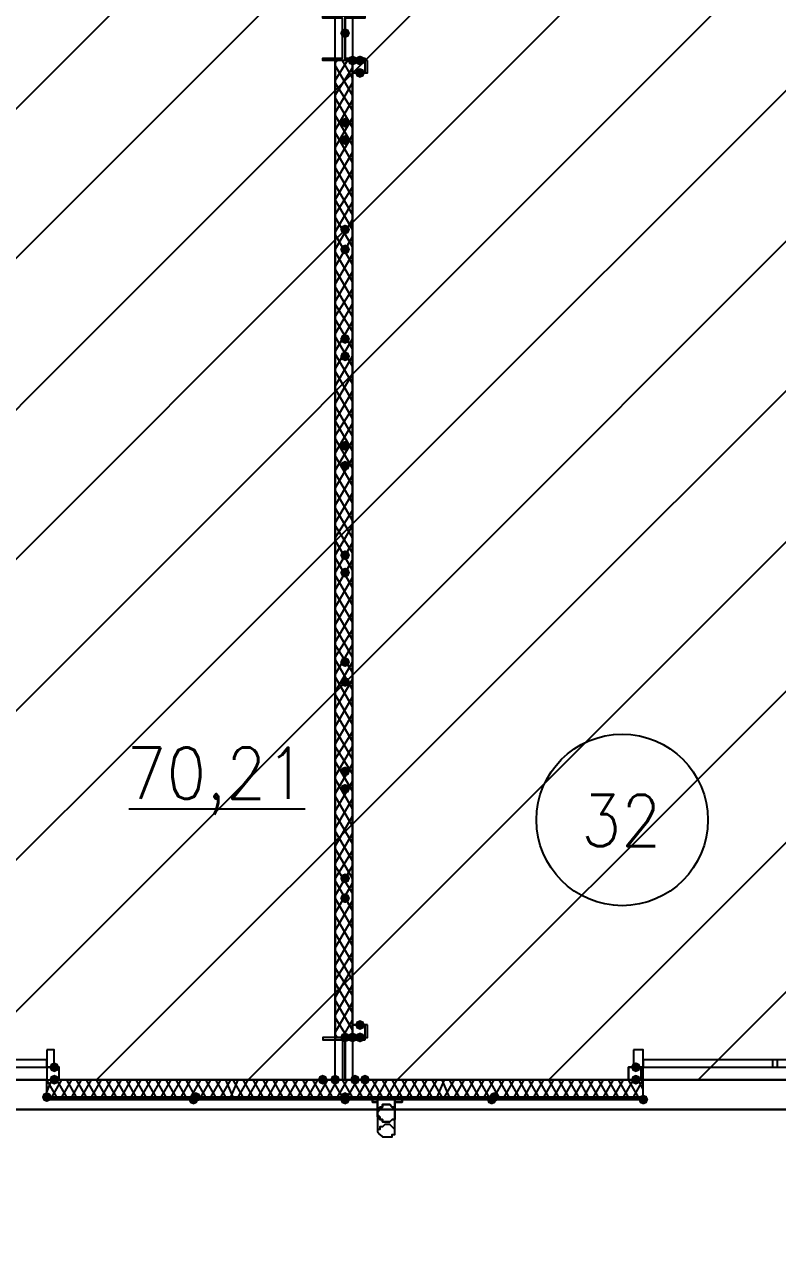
# Model space of a CAD drawing. Header units: millimetres. Extents: x 0 to 420, y 0 to 297.
# Drawn here: x 303.49 to 316.31, y 115.59 to 136.42 of the extents above; entities that cross this region are included whole.
import ezdxf

# ---------------------------------------------------------------- set-up
doc = ezdxf.new("R2010")
doc.units = ezdxf.units.MM
doc.layers.get('0').update_dxf_attribs({"linetype": 'CONTINUOUS'})
doc.styles.get("Standard").update_dxf_attribs({"font": 'STANDARD'})

msp = doc.modelspace()

# ---------------------------------------------------------------- hatches: boundary and pattern name
at = {"true_color": 0x000007}
for points in [[(309.033333, 136.271), (309.008462, 136.211204), (308.948667, 136.186333), (308.888871, 136.211204), (308.864, 136.271), (308.888871, 136.330796), (308.948667, 136.355667), (309.008462, 136.330796)], [(309.160333, 135.805333), (309.135463, 135.745537), (309.075667, 135.720667), (309.015871, 135.745537), (308.991, 135.805333), (309.015871, 135.865129), (309.075667, 135.89), (309.135462, 135.865129)], [(309.287333, 135.805333), (309.262462, 135.745537), (309.202667, 135.720667), (309.142871, 135.745537), (309.118, 135.805333), (309.142871, 135.865129), (309.202667, 135.89), (309.262462, 135.865129)], [(309.287333, 135.593667), (309.262462, 135.533871), (309.202667, 135.509), (309.142871, 135.533871), (309.118, 135.593667), (309.142871, 135.653462), (309.202667, 135.678333), (309.262462, 135.653463)], [(309.033333, 134.747), (309.008462, 134.687204), (308.948667, 134.662333), (308.888871, 134.687204), (308.864, 134.747), (308.888871, 134.806796), (308.948667, 134.831667), (309.008462, 134.806796)], [(309.033333, 134.450667), (309.008462, 134.390871), (308.948667, 134.366), (308.888871, 134.390871), (308.864, 134.450667), (308.888871, 134.510462), (308.948667, 134.535333), (309.008462, 134.510463)], [(309.033333, 132.926667), (309.008462, 132.866871), (308.948667, 132.842), (308.888871, 132.866871), (308.864, 132.926667), (308.888871, 132.986462), (308.948667, 133.011333), (309.008462, 132.986463)], [(309.033333, 132.588), (309.008462, 132.528204), (308.948667, 132.503333), (308.888871, 132.528204), (308.864, 132.588), (308.888871, 132.647796), (308.948667, 132.672667), (309.008462, 132.647796)], [(309.033333, 131.064), (309.008462, 131.004204), (308.948667, 130.979333), (308.888871, 131.004204), (308.864, 131.064), (308.888871, 131.123796), (308.948667, 131.148667), (309.008462, 131.123796)], [(309.033333, 130.767667), (309.008462, 130.707871), (308.948667, 130.683), (308.888871, 130.707871), (308.864, 130.767667), (308.888871, 130.827462), (308.948667, 130.852333), (309.008462, 130.827463)], [(309.033333, 129.243667), (309.008462, 129.183871), (308.948667, 129.159), (308.888871, 129.183871), (308.864, 129.243667), (308.888871, 129.303462), (308.948667, 129.328333), (309.008462, 129.303463)], [(309.033333, 128.905), (309.008462, 128.845204), (308.948667, 128.820333), (308.888871, 128.845204), (308.864, 128.905), (308.888871, 128.964796), (308.948667, 128.989667), (309.008462, 128.964796)], [(309.033333, 127.381), (309.008462, 127.321204), (308.948667, 127.296333), (308.888871, 127.321204), (308.864, 127.381), (308.888871, 127.440796), (308.948667, 127.465667), (309.008462, 127.440796)], [(309.033333, 127.084667), (309.008462, 127.024871), (308.948667, 127), (308.888871, 127.024871), (308.864, 127.084667), (308.888871, 127.144462), (308.948667, 127.169333), (309.008462, 127.144463)], [(309.033333, 125.560667), (309.008462, 125.500871), (308.948667, 125.476), (308.888871, 125.500871), (308.864, 125.560667), (308.888871, 125.620462), (308.948667, 125.645333), (309.008462, 125.620463)], [(309.033333, 125.222), (309.008462, 125.162204), (308.948667, 125.137333), (308.888871, 125.162204), (308.864, 125.222), (308.888871, 125.281796), (308.948667, 125.306667), (309.008462, 125.281796)], [(309.033333, 123.698), (309.008462, 123.638204), (308.948667, 123.613333), (308.888871, 123.638204), (308.864, 123.698), (308.888871, 123.757796), (308.948667, 123.782667), (309.008462, 123.757796)], [(309.033333, 123.401667), (309.008462, 123.341871), (308.948667, 123.317), (308.888871, 123.341871), (308.864, 123.401667), (308.888871, 123.461462), (308.948667, 123.486333), (309.008462, 123.461463)], [(309.033333, 121.877667), (309.008462, 121.817871), (308.948667, 121.793), (308.888871, 121.817871), (308.864, 121.877667), (308.888871, 121.937462), (308.948667, 121.962333), (309.008462, 121.937463)], [(309.033333, 121.539), (309.008462, 121.479204), (308.948667, 121.454333), (308.888871, 121.479204), (308.864, 121.539), (308.888871, 121.598796), (308.948667, 121.623667), (309.008462, 121.598796)], [(309.287333, 119.38), (309.262462, 119.320204), (309.202667, 119.295333), (309.142871, 119.320204), (309.118, 119.38), (309.142871, 119.439796), (309.202667, 119.464667), (309.262462, 119.439796)], [(309.033333, 119.168333), (309.008462, 119.108538), (308.948667, 119.083667), (308.888871, 119.108538), (308.864, 119.168333), (308.888871, 119.228129), (308.948667, 119.253), (309.008462, 119.228129)], [(309.033333, 119.168333), (309.008462, 119.108538), (308.948667, 119.083667), (308.888871, 119.108538), (308.864, 119.168333), (308.888871, 119.228129), (308.948667, 119.253), (309.008462, 119.228129)], [(309.160333, 119.168333), (309.135463, 119.108538), (309.075667, 119.083667), (309.015871, 119.108538), (308.991, 119.168333), (309.015871, 119.228129), (309.075667, 119.253), (309.135462, 119.228129)], [(309.287333, 119.168333), (309.262462, 119.108538), (309.202667, 119.083667), (309.142871, 119.108538), (309.118, 119.168333), (309.142871, 119.228129), (309.202667, 119.253), (309.262462, 119.228129)], [(304.080333, 118.660333), (304.055462, 118.600538), (303.995667, 118.575667), (303.935871, 118.600538), (303.911, 118.660333), (303.935871, 118.720129), (303.995667, 118.745), (304.055462, 118.720129)], [(313.986333, 118.660333), (313.961462, 118.600538), (313.901667, 118.575667), (313.841871, 118.600538), (313.817, 118.660333), (313.841871, 118.720129), (313.901667, 118.745), (313.961462, 118.720129)], [(304.080333, 118.448667), (304.055462, 118.388871), (303.995667, 118.364), (303.935871, 118.388871), (303.911, 118.448667), (303.935871, 118.508462), (303.995667, 118.533333), (304.055462, 118.508463)], [(308.652333, 118.448667), (308.627462, 118.388871), (308.567667, 118.364), (308.507871, 118.388871), (308.483, 118.448667), (308.507871, 118.508462), (308.567667, 118.533333), (308.627462, 118.508463)], [(308.864, 118.448667), (308.839129, 118.388871), (308.779333, 118.364), (308.719538, 118.388871), (308.694667, 118.448667), (308.719537, 118.508462), (308.779333, 118.533333), (308.839129, 118.508463)], [(309.202667, 118.448667), (309.177796, 118.388871), (309.118, 118.364), (309.058204, 118.388871), (309.033333, 118.448667), (309.058204, 118.508462), (309.118, 118.533333), (309.177796, 118.508463)], [(309.372, 118.448667), (309.347129, 118.388871), (309.287333, 118.364), (309.227538, 118.388871), (309.202667, 118.448667), (309.227537, 118.508462), (309.287333, 118.533333), (309.347129, 118.508463)], [(313.986333, 118.448667), (313.961462, 118.388871), (313.901667, 118.364), (313.841871, 118.388871), (313.817, 118.448667), (313.841871, 118.508462), (313.901667, 118.533333), (313.961462, 118.508463)]]:
    msp.add_hatch(color=0, dxfattribs=at).paths.add_polyline_path(points, flags=0)
at = {"true_color": 0x0000fe}
for points in [[(303.953333, 118.152333), (303.928463, 118.092537), (303.868667, 118.067667), (303.808871, 118.092537), (303.784, 118.152333), (303.808871, 118.212129), (303.868667, 118.237), (303.928462, 118.212129)], [(306.451, 118.11), (306.426129, 118.050204), (306.366333, 118.025333), (306.306537, 118.050204), (306.281667, 118.11), (306.306537, 118.169796), (306.366333, 118.194667), (306.426129, 118.169796)], [(306.493333, 118.152333), (306.468462, 118.092537), (306.408667, 118.067667), (306.348871, 118.092537), (306.324, 118.152333), (306.348871, 118.212129), (306.408667, 118.237), (306.468462, 118.212129)], [(309.033333, 118.152333), (309.008462, 118.092537), (308.948667, 118.067667), (308.888871, 118.092537), (308.864, 118.152333), (308.888871, 118.212129), (308.948667, 118.237), (309.008462, 118.212129)], [(309.033333, 118.152333), (309.008462, 118.092537), (308.948667, 118.067667), (308.888871, 118.092537), (308.864, 118.152333), (308.888871, 118.212129), (308.948667, 118.237), (309.008462, 118.212129)], [(309.033333, 118.11), (309.008462, 118.050204), (308.948667, 118.025333), (308.888871, 118.050204), (308.864, 118.11), (308.888871, 118.169796), (308.948667, 118.194667), (309.008462, 118.169796)], [(309.033333, 118.11), (309.008462, 118.050204), (308.948667, 118.025333), (308.888871, 118.050204), (308.864, 118.11), (308.888871, 118.169796), (308.948667, 118.194667), (309.008462, 118.169796)], [(311.531, 118.11), (311.506129, 118.050204), (311.446333, 118.025333), (311.386538, 118.050204), (311.361667, 118.11), (311.386537, 118.169796), (311.446333, 118.194667), (311.506129, 118.169796)], [(311.573333, 118.152333), (311.548463, 118.092537), (311.488667, 118.067667), (311.428871, 118.092537), (311.404, 118.152333), (311.428871, 118.212129), (311.488667, 118.237), (311.548462, 118.212129)], [(314.113333, 118.11), (314.088462, 118.050204), (314.028667, 118.025333), (313.968871, 118.050204), (313.944, 118.11), (313.968871, 118.169796), (314.028667, 118.194667), (314.088462, 118.169796)]]:
    msp.add_hatch(color=0, dxfattribs=at).paths.add_polyline_path(points, flags=0)
at = {"true_color": 0x000007}
h = msp.add_hatch(color=0, dxfattribs=at)
h.paths.add_polyline_path([(308.948667, 118.152333), (303.868667, 118.152333), (308.948667, 118.11)], flags=0)
h.paths.add_polyline_path([(303.868667, 118.152333), (308.948667, 118.11), (303.868667, 118.11)], flags=0)
h = msp.add_hatch(color=0, dxfattribs=at)
h.paths.add_polyline_path([(314.028667, 118.152333), (308.948667, 118.152333), (314.028667, 118.11)], flags=0)
h.paths.add_polyline_path([(308.948667, 118.152333), (314.028667, 118.11), (308.948667, 118.11)], flags=0)

# ---------------------------------------------------------------- linework, layer by layer
at = {"color": 0, "true_color": 0x000007}
for points in [[(105.156, 117.940667), (390.990667, 117.940667), (390.990667, 235.627333), (105.156, 235.627333)], [(291.676667, 118.448667), (308.779333, 118.448667), (308.779333, 152.908), (308.567667, 152.908), (295.402, 152.908), (291.676667, 152.908)], [(309.075667, 152.908), (309.075667, 118.448667), (326.178333, 118.448667), (326.178333, 152.908), (325.966667, 152.908), (312.758667, 152.908)], [(309.287333, 135.805333), (308.567667, 135.805333), (308.567667, 135.847667), (308.906333, 135.847667), (308.906333, 136.525), (308.567667, 136.525), (308.567667, 136.567333), (309.287333, 136.567333), (309.287333, 136.525), (308.948667, 136.525), (308.948667, 135.847667), (309.287333, 135.847667)], [(308.779333, 135.805333), (308.779333, 119.168333), (309.075667, 119.168333), (309.075667, 135.805333)], [(309.329667, 135.805333), (309.075667, 135.805333), (309.075667, 135.593667), (309.329667, 135.593667)], [(309.287333, 135.805333), (309.287333, 135.593667), (309.075667, 135.593667), (309.075667, 135.805333)], [(309.329667, 119.38), (309.075667, 119.38), (309.075667, 119.168333), (309.329667, 119.168333)], [(309.287333, 119.38), (309.287333, 119.168333), (309.075667, 119.168333), (309.075667, 119.38)], [(309.287333, 119.168333), (308.567667, 119.168333), (308.567667, 119.126), (308.906333, 119.126), (308.906333, 118.448667), (308.567667, 118.448667), (309.287333, 118.448667), (308.948667, 118.448667), (308.948667, 119.126), (309.287333, 119.126)], [(303.868667, 118.956667), (303.868667, 118.660333), (303.995667, 118.660333), (303.995667, 118.956667)], [(313.859333, 118.956667), (313.859333, 118.660333), (314.028667, 118.660333), (314.028667, 118.956667)], [(296.629667, 118.660333), (303.868667, 118.660333), (303.868667, 118.787333), (296.629667, 118.787333)], [(314.028667, 118.660333), (321.267667, 118.660333), (321.267667, 118.787333), (314.028667, 118.787333)], [(316.23, 118.660333), (316.314667, 118.660333), (316.314667, 118.787333), (316.23, 118.787333)], [(304.080333, 118.660333), (303.868667, 118.660333), (303.868667, 118.448667), (304.080333, 118.448667), (304.080333, 118.660333), (303.868667, 118.660333), (303.868667, 118.448667), (304.080333, 118.448667)], [(314.028667, 118.660333), (313.774667, 118.660333), (313.774667, 118.448667), (314.028667, 118.448667)], [(313.986333, 118.660333), (313.986333, 118.448667), (313.774667, 118.448667), (313.774667, 118.660333)], [(308.948667, 118.152333), (303.868667, 118.152333), (308.948667, 118.11)], [(303.868667, 118.152333), (308.948667, 118.11), (303.868667, 118.11)], [(303.868667, 118.11), (308.948667, 118.11), (308.948667, 118.152333), (303.868667, 118.152333)], [(303.868667, 118.11), (308.948667, 118.11), (308.948667, 118.152333), (303.868667, 118.152333)], [(314.028667, 118.152333), (308.948667, 118.152333), (314.028667, 118.11)], [(308.948667, 118.152333), (314.028667, 118.11), (308.948667, 118.11)], [(314.028667, 118.152333), (308.948667, 118.152333), (308.948667, 118.11), (314.028667, 118.11)], [(314.028667, 118.152333), (308.948667, 118.152333), (308.948667, 118.11), (314.028667, 118.11)], [(309.414333, 118.11), (309.414333, 118.067667), (309.499, 118.067667), (309.499, 117.856), (309.499, 117.813667), (309.541333, 117.813667), (309.541333, 117.771333), (309.583667, 117.771333), (309.583667, 117.729), (309.626, 117.729), (309.668333, 117.729), (309.710667, 117.729), (309.753, 117.771333), (309.795333, 117.771333), (309.795333, 117.813667), (309.795333, 117.856), (309.795333, 118.067667), (309.922333, 118.067667), (309.922333, 118.11), (309.795333, 118.11), (309.795333, 117.856), (309.795333, 117.813667), (309.795333, 117.771333), (309.753, 117.771333), (309.710667, 117.729), (309.668333, 117.729), (309.626, 117.729), (309.583667, 117.729), (309.583667, 117.771333), (309.541333, 117.771333), (309.541333, 117.813667), (309.499, 117.856), (309.499, 118.11), (309.414333, 118.11), (309.414333, 118.067667), (309.499, 118.067667), (309.499, 117.856), (309.499, 117.813667), (309.541333, 117.813667), (309.541333, 117.771333), (309.583667, 117.771333), (309.583667, 117.729), (309.626, 117.729), (309.668333, 117.729), (309.710667, 117.729), (309.753, 117.771333), (309.795333, 117.771333), (309.795333, 117.813667), (309.795333, 117.856), (309.795333, 118.067667), (309.922333, 118.067667), (309.922333, 118.11), (309.795333, 118.11), (309.795333, 117.856), (309.795333, 117.813667), (309.795333, 117.771333), (309.753, 117.771333), (309.710667, 117.729), (309.668333, 117.729), (309.626, 117.729), (309.583667, 117.729), (309.583667, 117.771333), (309.541333, 117.771333), (309.541333, 117.813667), (309.499, 117.856), (309.499, 118.11), (309.414333, 118.11), (309.499, 118.11), (309.499, 117.856), (309.541333, 117.813667), (309.541333, 117.771333), (309.583667, 117.771333), (309.583667, 117.729), (309.626, 117.729), (309.668333, 117.729), (309.710667, 117.729), (309.753, 117.771333), (309.795333, 117.771333), (309.795333, 117.813667), (309.795333, 117.856), (309.795333, 118.11), (309.922333, 118.11), (309.922333, 118.067667), (309.795333, 118.067667), (309.795333, 117.856), (309.795333, 117.813667), (309.795333, 117.771333), (309.753, 117.771333), (309.710667, 117.729), (309.668333, 117.729), (309.626, 117.729), (309.583667, 117.729), (309.583667, 117.771333), (309.541333, 117.771333), (309.541333, 117.813667), (309.499, 117.813667), (309.499, 117.856), (309.499, 118.067667), (309.414333, 118.067667)], [(117.263333, 109.304667), (378.883333, 109.304667), (378.883333, 117.940667), (117.263333, 117.940667)], [(309.499, 117.856), (309.499, 117.898333), (309.541333, 117.940667), (309.541333, 117.983), (309.583667, 117.983), (309.583667, 118.025333), (309.626, 118.025333), (309.668333, 118.025333), (309.710667, 118.025333), (309.753, 117.983), (309.795333, 117.983), (309.795333, 117.940667), (309.795333, 117.898333), (309.795333, 117.856), (309.795333, 117.813667), (309.795333, 117.771333), (309.753, 117.771333), (309.710667, 117.729), (309.668333, 117.729), (309.626, 117.729), (309.583667, 117.729), (309.583667, 117.771333), (309.541333, 117.771333), (309.541333, 117.813667), (309.499, 117.856), (309.541333, 117.813667), (309.541333, 117.771333), (309.583667, 117.771333), (309.583667, 117.729), (309.626, 117.729), (309.668333, 117.729), (309.710667, 117.729), (309.753, 117.771333), (309.795333, 117.771333), (309.795333, 117.813667), (309.795333, 117.856), (309.795333, 117.898333), (309.795333, 117.940667), (309.795333, 117.983), (309.753, 117.983), (309.710667, 118.025333), (309.668333, 118.025333), (309.626, 118.025333), (309.583667, 118.025333), (309.583667, 117.983), (309.541333, 117.983), (309.541333, 117.940667), (309.499, 117.898333)], [(309.795333, 117.856), (309.795333, 117.898333), (309.795333, 117.940667), (309.795333, 117.983), (309.753, 117.983), (309.710667, 118.025333), (309.668333, 118.025333), (309.626, 118.025333), (309.583667, 118.025333), (309.583667, 117.983), (309.541333, 117.983), (309.541333, 117.940667), (309.499, 117.898333), (309.499, 117.856), (309.541333, 117.813667), (309.541333, 117.771333), (309.583667, 117.771333), (309.583667, 117.729), (309.626, 117.729), (309.668333, 117.729), (309.710667, 117.729), (309.753, 117.771333), (309.795333, 117.771333), (309.795333, 117.813667)], [(309.499, 117.559667), (309.541333, 117.517333), (309.583667, 117.475), (309.626, 117.475), (309.668333, 117.475), (309.710667, 117.475), (309.753, 117.475), (309.753, 117.517333), (309.795333, 117.517333), (309.795333, 117.559667), (309.795333, 117.602), (309.753, 117.644333), (309.710667, 117.686667), (309.668333, 117.686667), (309.626, 117.686667), (309.583667, 117.644333), (309.541333, 117.644333), (309.541333, 117.602), (309.499, 117.602)]]:
    msp.add_lwpolyline(points, close=True, dxfattribs=at)
at = {"color": 0, "true_color": 0x000004}
for points in [[(286.808334, 118.448666), (332.74, 164.380333)], [(289.348334, 118.448666), (335.28, 164.380333)], [(291.930667, 118.448666), (337.862334, 164.380333)], [(294.470667, 118.448666), (340.402334, 164.380333)], [(297.053, 118.448666), (342.984667, 164.380333)], [(299.593, 118.448666), (345.567, 164.380333)], [(302.175334, 118.448666), (348.107, 164.380333)], [(304.715334, 118.448666), (350.689334, 164.380333)], [(307.297667, 118.448666), (353.229334, 164.380333)], [(309.837667, 118.448666), (355.811667, 164.380333)], [(312.42, 118.448666), (358.351667, 164.380333)], [(314.96, 118.448666), (360.934, 164.380333)]]:
    msp.add_lwpolyline(points, dxfattribs=at)
at = {"color": 0, "true_color": 0x000007}
for points in [[(308.948667, 135.805333), (308.948667, 136.567333)], [(308.567667, 135.805333), (308.567667, 135.847667)], [(308.779333, 135.805333), (308.779333, 135.847667)], [(309.118, 135.805333), (309.118, 135.847667)], [(309.287333, 135.805333), (309.287333, 135.847667)], [(308.779333, 135.763), (308.821667, 135.805333)], [(308.779333, 135.466667), (308.991, 135.805333)], [(309.075667, 135.212667), (308.779333, 135.720667)], [(308.779333, 135.212667), (309.075667, 135.678333)], [(309.075667, 135.509), (308.906333, 135.805333)], [(308.779333, 134.916333), (309.075667, 135.424333)], [(309.075667, 134.958667), (308.779333, 135.424333)], [(309.075667, 134.662333), (308.779333, 135.170333)], [(308.779333, 134.62), (309.075667, 135.128)], [(309.075667, 134.366), (308.779333, 134.874)], [(308.779333, 134.323667), (309.075667, 134.831667)], [(309.075667, 134.069667), (308.779333, 134.577667)], [(308.779333, 134.027333), (309.075667, 134.535333)], [(309.075667, 133.773333), (308.779333, 134.281333)], [(308.779333, 133.731), (309.075667, 134.239)], [(309.075667, 133.477), (308.779333, 133.985)], [(308.779333, 133.434667), (309.075667, 133.942667)], [(309.075667, 133.180667), (308.779333, 133.688667)], [(308.779333, 133.180667), (309.075667, 133.646333)], [(309.075667, 132.926667), (308.779333, 133.434667)], [(308.779333, 132.884333), (309.075667, 133.392333)], [(309.075667, 132.630333), (308.779333, 133.138333)], [(308.779333, 132.588), (309.075667, 133.096)], [(309.075667, 132.334), (308.779333, 132.842)], [(308.779333, 132.291667), (309.075667, 132.799667)], [(309.075667, 132.037667), (308.779333, 132.545667)], [(308.779333, 131.995333), (309.075667, 132.503333)], [(309.075667, 131.741333), (308.779333, 132.249333)], [(308.779333, 131.699), (309.075667, 132.207)], [(309.075667, 131.445), (308.779333, 131.953)], [(308.779333, 131.445), (309.075667, 131.910667)], [(308.779333, 131.148667), (309.075667, 131.656667)], [(309.075667, 131.191), (308.779333, 131.656667)], [(309.075667, 130.894667), (308.779333, 131.402667)], [(308.779333, 130.852333), (309.075667, 131.360333)], [(309.075667, 130.598333), (308.779333, 131.106333)], [(308.779333, 130.556), (309.075667, 131.064)], [(309.075667, 130.302), (308.779333, 130.81)], [(308.779333, 130.259667), (309.075667, 130.767667)], [(309.075667, 130.005667), (308.779333, 130.513667)], [(308.779333, 129.963333), (309.075667, 130.471333)], [(309.075667, 129.709333), (308.779333, 130.217333)], [(308.779333, 129.667), (309.075667, 130.175)], [(309.075667, 129.413), (308.779333, 129.921)], [(308.779333, 129.413), (309.075667, 129.878667)], [(309.075667, 129.159), (308.779333, 129.667)], [(308.779333, 129.116667), (309.075667, 129.624667)], [(309.075667, 128.862667), (308.779333, 129.370667)], [(308.779333, 128.820333), (309.075667, 129.328333)], [(309.075667, 128.566333), (308.779333, 129.074333)], [(308.779333, 128.524), (309.075667, 129.032)], [(309.075667, 128.27), (308.779333, 128.778)], [(308.779333, 128.227667), (309.075667, 128.735667)], [(309.075667, 127.973667), (308.779333, 128.481667)], [(308.779333, 127.931333), (309.075667, 128.439333)], [(309.075667, 127.677333), (308.779333, 128.185333)], [(308.779333, 127.677333), (309.075667, 128.143)], [(308.779333, 127.381), (309.075667, 127.889)], [(309.075667, 127.423333), (308.779333, 127.889)], [(309.075667, 127.127), (308.779333, 127.635)], [(308.779333, 127.084667), (309.075667, 127.592667)], [(309.075667, 126.830667), (308.779333, 127.338667)], [(308.779333, 126.788333), (309.075667, 127.296333)], [(309.075667, 126.534333), (308.779333, 127.042333)], [(308.779333, 126.492), (309.075667, 127)], [(309.075667, 126.238), (308.779333, 126.746)], [(308.779333, 126.195667), (309.075667, 126.703667)], [(309.075667, 125.941667), (308.779333, 126.449667)], [(308.779333, 125.899333), (309.075667, 126.407333)], [(309.075667, 125.645333), (308.779333, 126.153333)], [(308.779333, 125.645333), (309.075667, 126.111)], [(308.779333, 125.349), (309.075667, 125.857)], [(309.075667, 125.391333), (308.779333, 125.857)], [(309.075667, 125.095), (308.779333, 125.603)], [(308.779333, 125.052667), (309.075667, 125.560667)], [(309.075667, 124.798667), (308.779333, 125.306667)], [(308.779333, 124.756333), (309.075667, 125.264333)], [(309.075667, 124.502333), (308.779333, 125.010333)], [(308.779333, 124.46), (309.075667, 124.968)], [(309.075667, 124.206), (308.779333, 124.714)], [(308.779333, 124.163667), (309.075667, 124.671667)], [(309.075667, 123.909667), (308.779333, 124.417667)], [(308.779333, 123.909667), (309.075667, 124.375333)], [(308.779333, 123.613333), (309.075667, 124.121333)], [(309.075667, 123.655667), (308.779333, 124.121333)], [(309.075667, 123.359333), (308.779333, 123.867333)], [(308.779333, 123.317), (309.075667, 123.825)], [(309.075667, 123.063), (308.779333, 123.571)], [(308.779333, 123.020667), (309.075667, 123.528667)], [(309.075667, 122.766667), (308.779333, 123.274667)], [(308.779333, 122.724333), (309.075667, 123.232333)], [(305.265667, 123.063), (308.271333, 123.063)], [(309.075667, 122.470333), (308.779333, 122.978333)], [(308.779333, 122.428), (309.075667, 122.936)], [(309.075667, 122.174), (308.779333, 122.682)], [(308.779333, 122.131667), (309.075667, 122.639667)], [(309.075667, 121.877667), (308.779333, 122.385667)], [(308.779333, 121.877667), (309.075667, 122.343333)], [(308.779333, 121.581333), (309.075667, 122.089333)], [(309.075667, 121.623667), (308.779333, 122.089333)], [(309.075667, 121.327333), (308.779333, 121.835333)], [(308.779333, 121.285), (309.075667, 121.793)], [(309.075667, 121.031), (308.779333, 121.539)], [(308.779333, 120.988667), (309.075667, 121.496667)], [(309.075667, 120.734667), (308.779333, 121.242667)], [(308.779333, 120.692333), (309.075667, 121.200333)], [(309.075667, 120.438333), (308.779333, 120.946333)], [(308.779333, 120.396), (309.075667, 120.904)], [(309.075667, 120.142), (308.779333, 120.65)], [(308.779333, 120.142), (309.075667, 120.607667)], [(308.779333, 119.845667), (309.075667, 120.353667)], [(309.075667, 119.888), (308.779333, 120.353667)], [(309.075667, 119.591667), (308.779333, 120.099667)], [(308.779333, 119.549333), (309.075667, 120.057333)], [(309.075667, 119.295333), (308.779333, 119.803333)], [(308.779333, 119.253), (309.075667, 119.761)], [(308.991, 119.168333), (308.779333, 119.507)], [(308.906333, 119.168333), (309.075667, 119.464667)], [(308.567667, 119.168333), (308.567667, 119.126)], [(308.821667, 119.168333), (308.779333, 119.210667)], [(308.779333, 119.168333), (308.779333, 119.126)], [(308.948667, 119.168333), (308.948667, 118.448667)], [(309.118, 119.168333), (309.118, 119.126)], [(309.287333, 119.168333), (309.287333, 119.126)], [(300.228, 118.660333), (303.868667, 118.660333), (303.868667, 118.533333)], [(303.868667, 118.533333), (303.868667, 118.448667), (300.228, 118.448667)], [(314.028667, 118.533333), (314.028667, 118.660333), (317.627, 118.660333)], [(317.627, 118.448667), (314.028667, 118.448667), (314.028667, 118.533333)], [(303.868667, 118.237), (303.953333, 118.448667)], [(304.038, 118.152333), (303.868667, 118.448667)], [(303.868667, 118.152333), (303.868667, 118.448667)], [(303.868667, 118.152333), (303.868667, 118.448667)], [(303.953333, 118.152333), (304.122667, 118.448667)], [(313.859333, 118.448667), (303.995667, 118.448667)], [(304.207333, 118.152333), (304.038, 118.448667)], [(304.122667, 118.152333), (304.292, 118.448667)], [(304.376667, 118.152333), (304.207333, 118.448667)], [(304.292, 118.152333), (304.461333, 118.448667)], [(304.546, 118.152333), (304.376667, 118.448667)], [(304.461333, 118.152333), (304.630667, 118.448667)], [(304.715333, 118.152333), (304.546, 118.448667)], [(304.630667, 118.152333), (304.8, 118.448667)], [(304.884667, 118.152333), (304.715333, 118.448667)], [(304.8, 118.152333), (304.969333, 118.448667)], [(305.054, 118.152333), (304.884667, 118.448667)], [(304.969333, 118.152333), (305.138667, 118.448667)], [(305.223333, 118.152333), (305.054, 118.448667)], [(305.138667, 118.152333), (305.308, 118.448667)], [(305.392667, 118.152333), (305.223333, 118.448667)], [(305.308, 118.152333), (305.477333, 118.448667)], [(305.562, 118.152333), (305.392667, 118.448667)], [(305.477333, 118.152333), (305.646667, 118.448667)], [(305.731333, 118.152333), (305.562, 118.448667)], [(305.646667, 118.152333), (305.816, 118.448667)], [(305.900667, 118.152333), (305.731333, 118.448667)], [(305.816, 118.152333), (305.985333, 118.448667)], [(306.07, 118.152333), (305.900667, 118.448667)], [(305.985333, 118.152333), (306.154667, 118.448667)], [(306.239333, 118.152333), (306.07, 118.448667)], [(306.154667, 118.152333), (306.324, 118.448667)], [(306.408667, 118.152333), (306.239333, 118.448667)], [(306.324, 118.152333), (306.493333, 118.448667)], [(306.578, 118.152333), (306.408667, 118.448667)], [(306.493333, 118.152333), (306.662667, 118.448667)], [(306.747333, 118.152333), (306.578, 118.448667)], [(306.662667, 118.152333), (306.832, 118.448667)], [(306.916667, 118.152333), (306.747333, 118.448667)], [(306.832, 118.152333), (307.001333, 118.448667)], [(307.043667, 118.152333), (306.916667, 118.448667)], [(307.001333, 118.152333), (307.128333, 118.448667)], [(307.213, 118.152333), (307.043667, 118.448667)], [(307.128333, 118.152333), (307.297667, 118.448667)], [(307.382333, 118.152333), (307.213, 118.448667)], [(307.297667, 118.152333), (307.467, 118.448667)], [(307.551667, 118.152333), (307.382333, 118.448667)], [(307.467, 118.152333), (307.636333, 118.448667)], [(307.721, 118.152333), (307.551667, 118.448667)], [(307.636333, 118.152333), (307.805667, 118.448667)], [(307.890333, 118.152333), (307.721, 118.448667)], [(307.805667, 118.152333), (307.975, 118.448667)], [(308.059667, 118.152333), (307.890333, 118.448667)], [(307.975, 118.152333), (308.144333, 118.448667)], [(308.229, 118.152333), (308.059667, 118.448667)], [(308.144333, 118.152333), (308.313667, 118.448667)], [(308.398333, 118.152333), (308.229, 118.448667)], [(308.313667, 118.152333), (308.483, 118.448667)], [(308.567667, 118.152333), (308.398333, 118.448667)], [(308.483, 118.152333), (308.652333, 118.448667)], [(308.737, 118.152333), (308.567667, 118.448667)], [(308.652333, 118.152333), (308.821667, 118.448667)], [(308.906333, 118.152333), (308.737, 118.448667)], [(308.821667, 118.152333), (308.991, 118.448667)], [(309.075667, 118.152333), (308.906333, 118.448667)], [(308.991, 118.152333), (309.160333, 118.448667)], [(309.245, 118.152333), (309.075667, 118.448667)], [(309.160333, 118.152333), (309.329667, 118.448667)], [(309.414333, 118.152333), (309.245, 118.448667)], [(309.329667, 118.152333), (309.499, 118.448667)], [(309.583667, 118.152333), (309.414333, 118.448667)], [(309.499, 118.152333), (309.668333, 118.448667)], [(309.753, 118.152333), (309.583667, 118.448667)], [(309.668333, 118.152333), (309.837667, 118.448667)], [(309.922333, 118.152333), (309.753, 118.448667)], [(309.837667, 118.152333), (310.007, 118.448667)], [(310.091667, 118.152333), (309.922333, 118.448667)], [(310.007, 118.152333), (310.176333, 118.448667)], [(310.261, 118.152333), (310.091667, 118.448667)], [(310.176333, 118.152333), (310.345667, 118.448667)], [(310.430333, 118.152333), (310.261, 118.448667)], [(310.345667, 118.152333), (310.515, 118.448667)], [(310.599667, 118.152333), (310.430333, 118.448667)], [(310.515, 118.152333), (310.642, 118.448667)], [(310.726667, 118.152333), (310.599667, 118.448667)], [(310.642, 118.152333), (310.811333, 118.448667)], [(310.896, 118.152333), (310.726667, 118.448667)], [(310.811333, 118.152333), (310.980667, 118.448667)], [(311.065333, 118.152333), (310.896, 118.448667)], [(310.980667, 118.152333), (311.15, 118.448667)], [(311.234667, 118.152333), (311.065333, 118.448667)], [(311.15, 118.152333), (311.319333, 118.448667)], [(311.404, 118.152333), (311.234667, 118.448667)], [(311.319333, 118.152333), (311.488667, 118.448667)], [(311.573333, 118.152333), (311.404, 118.448667)], [(311.488667, 118.152333), (311.658, 118.448667)], [(311.742667, 118.152333), (311.573333, 118.448667)], [(311.658, 118.152333), (311.827333, 118.448667)], [(311.912, 118.152333), (311.742667, 118.448667)], [(311.827333, 118.152333), (311.996667, 118.448667)], [(312.081333, 118.152333), (311.912, 118.448667)], [(311.996667, 118.152333), (312.166, 118.448667)], [(312.250667, 118.152333), (312.081333, 118.448667)], [(312.166, 118.152333), (312.335333, 118.448667)], [(312.42, 118.152333), (312.250667, 118.448667)], [(312.335333, 118.152333), (312.504667, 118.448667)], [(312.589333, 118.152333), (312.42, 118.448667)], [(312.504667, 118.152333), (312.674, 118.448667)], [(312.758667, 118.152333), (312.589333, 118.448667)], [(312.674, 118.152333), (312.843333, 118.448667)], [(312.928, 118.152333), (312.758667, 118.448667)], [(312.843333, 118.152333), (313.012667, 118.448667)], [(313.097333, 118.152333), (312.928, 118.448667)], [(313.012667, 118.152333), (313.182, 118.448667)], [(313.266667, 118.152333), (313.097333, 118.448667)], [(313.182, 118.152333), (313.351333, 118.448667)], [(313.436, 118.152333), (313.266667, 118.448667)], [(313.351333, 118.152333), (313.520667, 118.448667)], [(313.605333, 118.152333), (313.436, 118.448667)], [(313.520667, 118.152333), (313.69, 118.448667)], [(313.774667, 118.152333), (313.605333, 118.448667)], [(313.69, 118.152333), (313.859333, 118.448667)], [(313.944, 118.152333), (313.774667, 118.448667)], [(313.859333, 118.152333), (314.028667, 118.448667)], [(314.028667, 118.279333), (313.944, 118.448667)], [(314.028667, 118.152333), (314.028667, 118.448667)], [(314.028667, 118.152333), (314.028667, 118.448667)], [(303.868667, 118.152333), (303.868667, 118.194667)], [(303.868667, 118.11), (308.948667, 118.11), (303.868667, 118.11), (308.948667, 118.152333)], [(303.868667, 118.152333), (314.028667, 118.152333)], [(308.948667, 118.152333), (314.028667, 118.152333), (308.948667, 118.11), (314.028667, 118.11)], [(309.499, 117.856), (309.499, 117.559667)], [(309.795333, 117.559667), (309.795333, 117.856)]]:
    msp.add_lwpolyline(points, dxfattribs=at)
msp.add_circle((313.668833, 122.8725), 1.4605, dxfattribs=at)

# ---------------------------------------------------------------- texts
at = {"color": 0, "true_color": 0x000007, "char_height": 0.872032, "attachment_point": 1}
for s, insert, width in [('70,21', (305.223333, 124.104372), 2.56764984), ('32', (312.97032, 123.300029), 1.06581688)]:
    msp.add_mtext(s, dxfattribs=dict(at, insert=insert, width=width))

doc.saveas('drawing.dxf')
